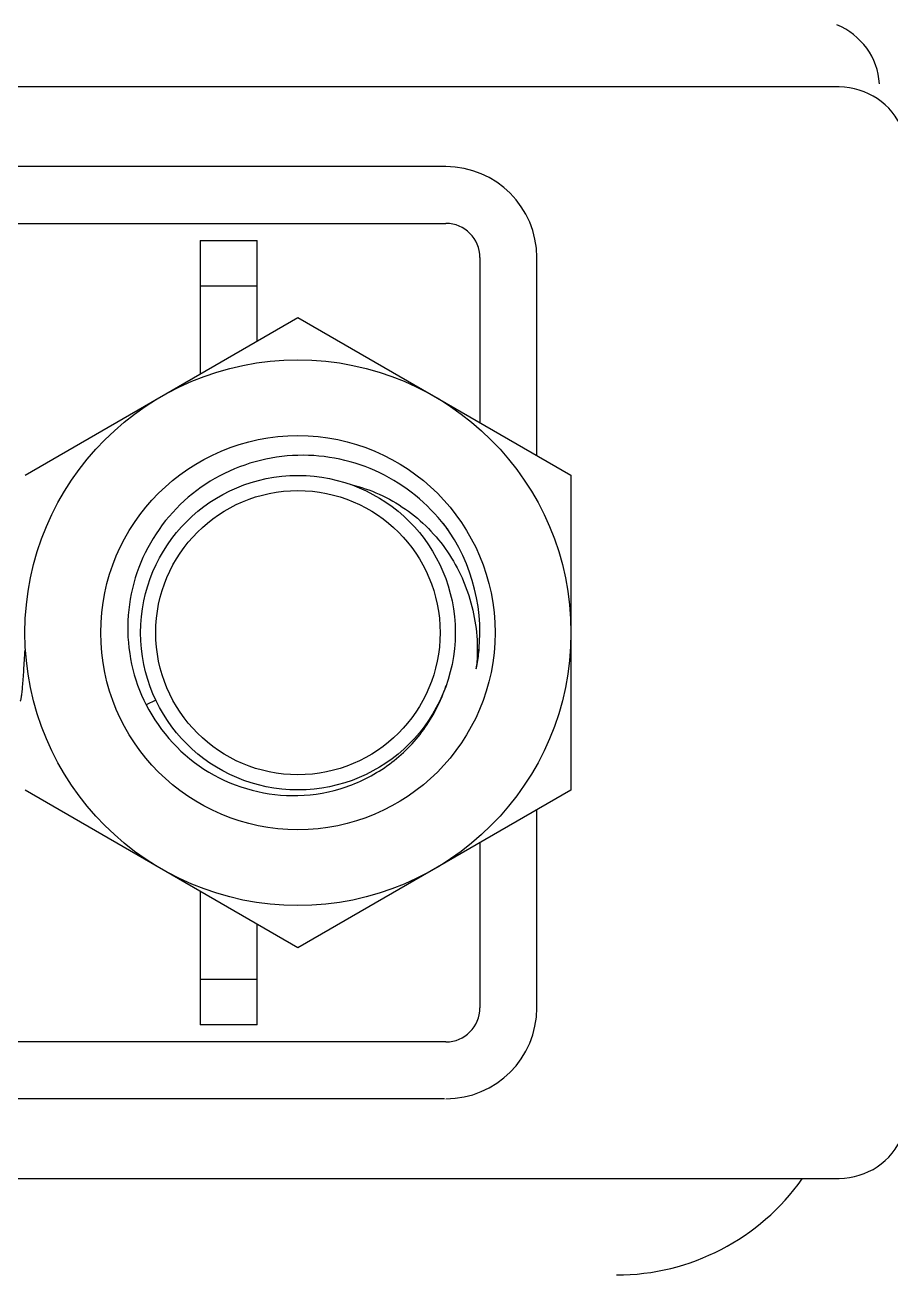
# Model space of a CAD drawing. Header units: inches. Extents: x -1293886 to -986005, y -15154 to 203628.
# Drawn here: x -1239082.6 to -1238952.9, y 83679.2 to 83866.6 of the extents above; entities that cross this region are included whole.
import ezdxf

# ---------------------------------------------------------------- set-up
doc = ezdxf.new("R2010")
doc.units = ezdxf.units.IN
doc.header["$LTSCALE"] = 100
doc.header["$MEASUREMENT"] = 0
doc.layers.add('W_DIM', color=4, linetype='Continuous')

# ---------------------------------------------------------------- blocks, each defined once
blk = doc.blocks.new('1111')
at = {"layer": 'W_DIM', "color": 7}
for p, q in [((-2278446.27, 1708357.99), (-2278589.54, 1708357.99)), ((-2278505.19, 1708346.06), (-2278919.24, 1708346.06)), ((-2278617.66, 1708337.54), (-2278505.19, 1708337.54)), ((-2278542, 1708334.99), (-2278542, 1708314.96)), ((-2278542, 1708334.99), (-2278533.48, 1708334.99)), ((-2278533.48, 1708319.88), (-2278533.48, 1708334.99)), ((-2278500.08, 1708332.43), (-2278500.08, 1708307.68)), ((-2278491.56, 1708302.76), (-2278491.56, 1708332.43)), ((-2278542, 1708328.17), (-2278533.48, 1708328.17)), ((-2278568.24, 1708299.81), (-2278527.35, 1708323.42)), ((-2278527.35, 1708323.42), (-2278486.45, 1708299.81)), ((-2278486.45, 1708299.81), (-2278486.45, 1708252.59)), ((-2278548.63, 1708266.07), (-2278550.09, 1708265.38)), ((-2278527.35, 1708228.98), (-2278568.24, 1708252.59)), ((-2278486.45, 1708252.59), (-2278527.35, 1708228.98)), ((-2278491.56, 1708219.97), (-2278491.56, 1708249.64)), ((-2278500.08, 1708244.72), (-2278500.08, 1708219.97)), ((-2278542, 1708237.44), (-2278542, 1708217.41)), ((-2278533.48, 1708217.41), (-2278533.48, 1708232.52)), ((-2278533.48, 1708224.23), (-2278542, 1708224.23)), ((-2278533.48, 1708217.41), (-2278542, 1708217.41)), ((-2278505.19, 1708214.86), (-2278617.66, 1708214.86)), ((-2278505.41, 1708206.34), (-2278919.24, 1708206.26)), ((-2278589.54, 1708194.41), (-2278446.27, 1708194.41))]:
    blk.add_line(p, q, dxfattribs=at)
for radius in [40.9, 29.54, 23.57, 21.3]:
    blk.add_circle((-2278527.35, 1708276.2), radius, dxfattribs=at)
for centre, radius, start, end in [((-2278450.43, 1708357.81), 10.22, 3.6522, 67.9757), ((-2278446.27, 1708347.77), 10.22, 22.0243, 90), ((-2278505.19, 1708332.43), 13.63, 0, 90), ((-2278505.19, 1708332.43), 5.11, 0, 90), ((-2278527.32, 1708276.22), 27.23, 33.5438, 36.97), ((-2278526.9, 1708275.67), 27.19, 34.988, 37.5933), ((-2278527.35, 1708276.2), 27.26, 348.5415, 33.5415), ((-2278527.4, 1708276.21), 27.31, 349.9486, 355.033), ((-2278527.25, 1708276.18), 27.16, 348.542, 349.9459), ((-2278527.52, 1708273.64), 27.03, 353.9459, 354.8169), ((-2278505.19, 1708219.97), 13.63, 270, 0), ((-2278505.19, 1708219.97), 5.11, 270, 0), ((-2278446.27, 1708204.63), 10.22, 270, 337.9757), ((-2278479.63, 1708214.01), 34.08, 270, 324.7468)]:
    blk.add_arc(centre, radius, start, end, dxfattribs=at)
for points, knots in [([(-2278527.35, 1708302.78), (-2278531.65, 1708302.67), (-2278540.35, 1708300.27), (-2278549.99, 1708290.91), (-2278553.97, 1708278.06), (-2278552.05, 1708269.21), (-2278550.09, 1708265.38)], [0, 0, 0, 0, 0.250101, 0.50014, 0.750107, 1, 1, 1, 1]), ([(-2278505.36, 1708292.26), (-2278507.91, 1708295.57), (-2278514.65, 1708301.08), (-2278523.17, 1708302.89), (-2278527.35, 1708302.78)], [0, 0, 0, 0, 0.500072, 1, 1, 1, 1]), ([(-2278519.41, 1708298.4), (-2278516.51, 1708297.71), (-2278510.91, 1708295.17), (-2278504.51, 1708288.63), (-2278500.78, 1708280.27), (-2278500.32, 1708274.17), (-2278500.59, 1708271.2)], [0, 0, 0, 0, 0.249708, 0.499636, 0.749734, 1, 1, 1, 1]), ([(-2278568.95, 1708265.98), (-2278568.93, 1708265.98), (-2278568.89, 1708266.04), (-2278568.85, 1708266.15), (-2278568.81, 1708266.33), (-2278568.75, 1708266.69), (-2278568.67, 1708267.3), (-2278568.59, 1708268.21), (-2278568.5, 1708269.32), (-2278568.41, 1708270.62), (-2278568.33, 1708272.07), (-2278568.27, 1708273.07), (-2278568.24, 1708273.6)], [0, 0, 0, 0, 0.007976, 0.023399, 0.047119, 0.079188, 0.167777, 0.287121, 0.434165, 0.605074, 0.795358, 1, 1, 1, 1]), ([(-2278527.35, 1708251.78), (-2278524.91, 1708251.85), (-2278520.01, 1708252.73), (-2278513.43, 1708256.19), (-2278508.19, 1708261.46), (-2278505.93, 1708265.89), (-2278505.17, 1708268.21)], [0, 0, 0, 0, 0.250031, 0.500036, 0.750022, 1, 1, 1, 1]), ([(-2278550.09, 1708265.38), (-2278548.01, 1708261.28), (-2278541.4, 1708254.11), (-2278531.94, 1708251.65), (-2278527.35, 1708251.78)], [0, 0, 0, 0, 0.500108, 1, 1, 1, 1])]:
    blk.add_open_spline(points, degree=3, knots=knots, dxfattribs=at)

msp = doc.modelspace()

# ---------------------------------------------------------------- block references
at = {"layer": 'W_DIM'}
msp.add_blockref('1111', (1039485.65, -1624500.72), dxfattribs=at)

doc.saveas('drawing.dxf')
